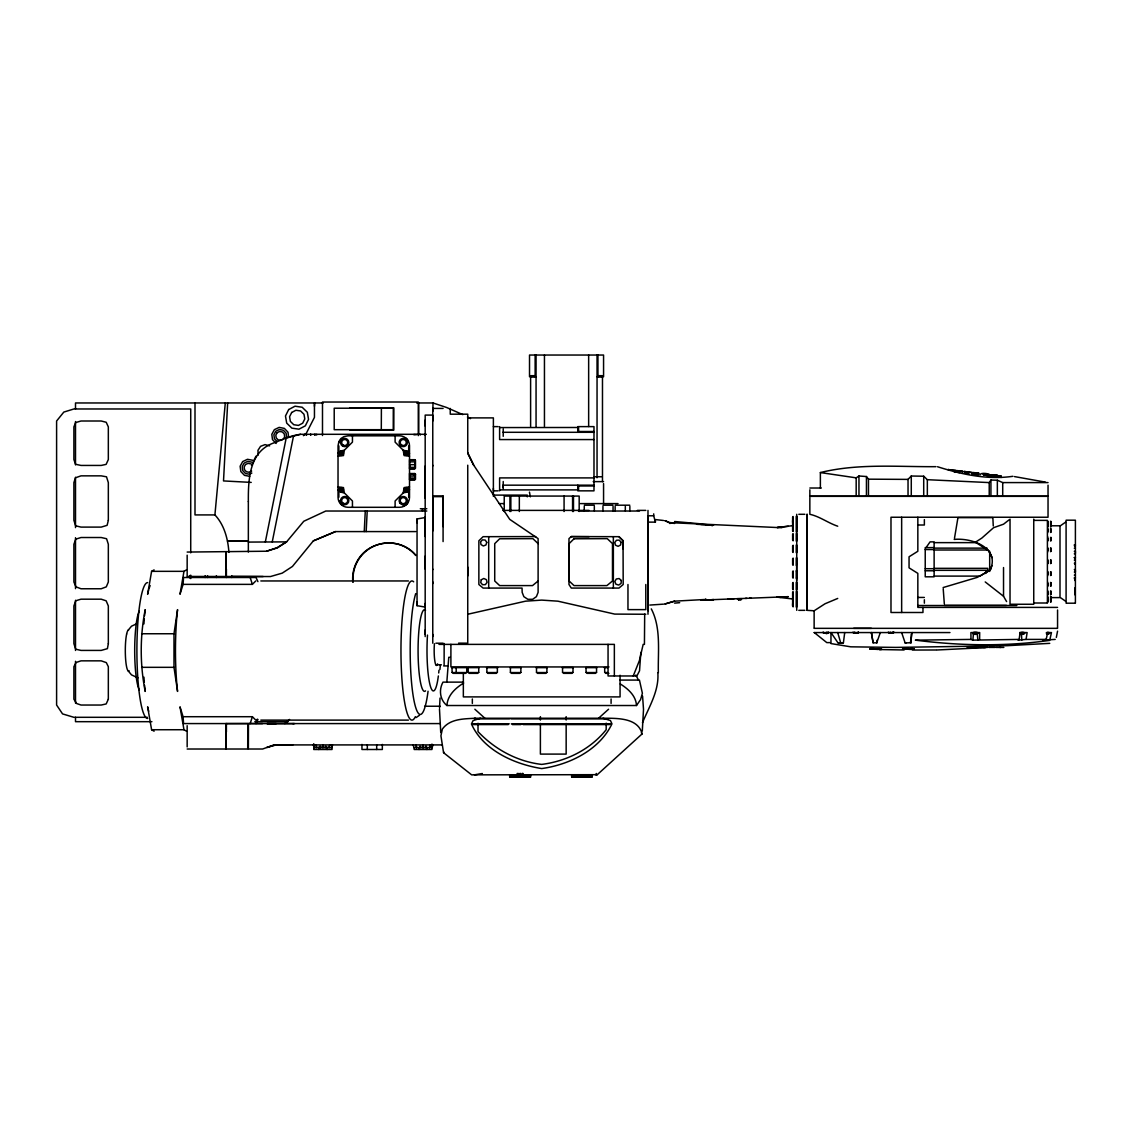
<?xml version="1.0" encoding="UTF-8"?>
<svg xmlns="http://www.w3.org/2000/svg" width="1132" height="1132" viewBox="0 0 1132 1132"><rect width="100%" height="100%" fill="white"/><g stroke="black" fill="none" stroke-linecap="round" stroke-linejoin="round"><path stroke-width="1.5" d="M424.656 517.649L417.043 518.951L417.043 537.474L417.043 605.691L424.656 606.993M417.043 605.662L417.043 601.7M425.179 634.359L425.179 629.972M425.179 606.115L425.179 607.502L425.179 603.441M425.179 569.071L425.179 556.081M425.179 536.469L425.179 517.154L425.179 518.385M425.179 498.236L425.179 466.03M425.179 426.071L425.179 420.085M432.764 636.58L432.764 634.373M432.764 583.603L432.764 569.071M432.764 465.21L432.764 531.05M432.764 421.076L432.764 408.426L443.079 408.426M443.079 526.606L443.079 496.014L432.764 496L432.764 569.665M467.742 575.976L467.742 567.047M488.699 536.681L488.699 588.074M493.382 490.099L493.382 488.345M503.216 488.642L503.216 481.496M503.216 487.835L503.216 486.251M577.829 429.679L577.829 427.486L499.608 427.571M604.686 672.394L604.686 667.852M606.186 723.15L606.186 729.701C590.38 749.441 566.58 761.256 541.704 764.411C517.31 761.581 494.797 749.37 478.015 731.626L478.015 723.263M792.626 605.493L792.626 604.7M792.626 604.446L792.626 603.639M792.626 522.446L792.626 521.654M792.626 521.399L792.626 520.593M793.122 531.446L793.122 516.489M796.702 589.63L796.702 582.188M796.702 577.844L796.702 570.641M796.702 564.019L796.603 571.547M796.702 551.482L796.702 544.973M796.702 538.874L796.702 533.469M796.702 527.144L796.702 532.012M796.702 519.291L796.702 518.569M796.702 518.343L796.702 517.154M914.359 648.707L910.255 649.443L902.572 648.721M910.736 648.678L904.369 649.358L902.982 648.551M902.572 649.244L905.119 648.41M903.393 649.075L905.374 648.41M907.015 648.905L913.92 648.707M905.374 648.933L908.331 648.339M913.92 649.216L911.331 648.395M914.359 649.216L911.557 648.395M1050.652 600.314L1050.652 599.394M1050.652 593.975L1050.652 590.904M1050.652 537.417L1050.652 540.997M1050.652 528.616L1050.652 532.479M1075.4 577.971L1074.325 578.608M1075.4 570.401L1075.4 572.056L1074.325 572.056M1075.4 553.307L1075.4 551.326L1074.31 551.326M322.988 744.913L322.988 747.601L322.931 746.356M423 746.13L423 747.601L423 744.913M647.985 614.252L647.985 510.39M262.567 723.589L248.46 723.546L248.375 749.016L262.624 749.016L274.001 744.913L441.791 744.913M648.268 610.799L648.226 515.782L653.702 515.81L655.4 522.135L648.226 522.121L648.226 515.782M653.702 515.81L653.716 513.843M655.4 522.135L655.4 519.574L663.522 520.494M796.73 514.282L796.73 610.346M806.932 514.31L806.932 610.332M807.201 514.296L807.201 610.346L814.134 610.785L825.058 603.752L837.722 598.432M381.385 408.213L381.3 429.693M880.427 648.877L869.871 648.594M881.135 648.947L870.31 648.594M873.451 648.693L877.427 649.414M877.498 648.735L870.31 649.117M880.073 649.4L881.573 648.947M979.619 639.41L979.689 632.562L970.902 632.562L970.973 639.41L972.855 640.118L1019.14 639.41L1020.088 632.562M144.571 615.751A69.576 10.995 90 0 1 145.193 609.639C139.915 636.58 139.915 664.498 145.193 691.426A69.576 10.995 90 0 1 144.571 685.313M173.988 633.75L173.988 667.328L177.568 691.426A69.576 10.995 90 0 1 177.568 609.639L173.988 633.75L141.613 633.75M644.688 614.138L644.433 644.377L643.174 644.377L639.41 660.579L633.241 675.974M432.806 411.284L433.032 402.964L416.661 402.964M439.541 708.165L440.023 698.09M364.249 531.587L365.282 511.027M366.174 531.587L367.207 511.027M227.659 402.964L223.513 480.93L251.219 482.402M314.455 406.261L314.639 402.964M642.297 731.074L643.514 709.396L642.58 696.109M658.343 672.592C657.848 651.65 661.286 628.019 651.296 608.889M186.469 569.891L183.978 571.335L180.002 594.258L183.073 584.367L183.554 577.504L256.016 577.504L257.912 581.622M640.825 652.386L639.538 670.795L636.877 675.974L608.054 675.974L608.054 644.377M669.946 523.564L670.003 522.644L664.852 520.649M712.141 525.856L712.212 524.937L709.226 524.809M446.829 682.129L448.767 657.296L450.31 657.296M248.347 501.575C248.205 478.921 249.238 450.593 275.034 442.513C283.297 439.117 291.589 435.381 300.546 434.306L426.354 434.306M228.919 552.374C227.985 538.988 224.306 524.908 214.91 514.918L225.296 402.964M670.073 523.168L665.064 520.663M972.855 640.118L973.379 634.458M439.938 669.493L440.362 665.177M972.063 472.483L963.955 471.464L972.034 472.667L971.864 474.025M980.015 475.001C979.93 471.874 992.283 473.784 989.849 475.893M988.745 476.048L987.401 475.879L987.132 474.407M991.108 474.704L1001.268 476.162L1001.113 477.52M1001.268 476.232L994.49 475.171L994.321 476.53M949.196 469.723L956.016 470.473L955.818 472.115L954.205 471.931M949.79 469.794L951.941 470.049M956.002 470.53L954.318 470.558M956.795 470.756L956.625 472.2L959.568 472.568M962.695 471.45L962.525 472.921M965.087 472.935L965.242 471.634M965.681 473.006L965.837 471.704L968.002 471.903L965.568 471.69L969.162 472.327M972.671 474.124L972.869 472.483L978.77 473.19L972.827 472.766M978.77 473.19L978.572 474.832L972.968 474.167M983.736 473.841L983.482 475.129M985.434 474.336L986.934 474.336M993.839 475.27L991.08 474.931L990.91 476.303L993.67 476.629L994.278 475.256M999.358 477.11L997.575 476.813L997.745 475.454M814.276 632.562L826.799 642.608L830.959 642.608L830.959 632.562L837.921 642.75L843.397 642.82L844.713 632.562M1019.14 639.41L1018.022 640.118L1026.073 639.41L1027.134 632.562L1019.649 632.562M954.474 538.351L957.785 518.597M877.187 640.118L876.734 642.82L880.328 632.562M1022.309 633.863L1022.422 632.661M154.094 569.891L151.603 571.335L147.627 594.258A69.576 10.995 90 0 1 148.716 589.829M329.44 746.13L329.171 747.601L329.737 744.913M126.642 634.019L126.26 636.085A20.461 3.24 -90 0 0 126.26 664.993L126.642 667.059A20.475 3.24 90 0 0 129.048 670.724M429.481 747.601L429.976 744.913M429.566 747.601L429.849 746.13M619.657 680.077L639.438 680.077L642.382 693.279L640.585 699.548L636.495 705.519L446.928 705.519C447.451 695.43 455.503 687.987 463.625 683.091M912.307 632.562L910.369 642.693L911.189 642.693L911.189 634.373M265.327 541.987L286.212 437.957L300.546 434.306M272.232 541.959L293.528 435.933M1055.208 639.41L1042.883 640.118L1046.166 639.41L1047.68 632.562M1049.902 639.41L1051.472 632.562L1046.407 632.562M1056.326 637.443L1057.557 631.132M332.497 744.913L331.803 747.601L314.059 747.601L313.366 744.913M432.905 744.913L432.198 747.601L413.916 747.601L413.208 744.913M943.112 587.55L977.241 577.391L990.16 570.273C1000.292 547.69 971.879 537.672 954.191 539.412M250.172 723.574L252.379 716.712L183.073 716.712L180.002 706.821L183.978 729.73L186.469 731.187M976.463 633.17L976.237 633.863L976.392 632.661M740.271 599.719L740.469 598.687M826.7 633.255L826.926 632.052M892.115 633.255L892.384 632.052M990.16 570.273L991.957 565.547M642.452 722.754C649.131 706.708 659.164 690.845 657.848 672.804M256.016 723.574L257.912 719.457M338.029 453.564L339.091 451.328L344.34 450.225L352.448 442.131L352.448 435.82M409.515 489.562L408.468 491.797L403.218 492.901L395.11 500.995L395.11 507.306M251.474 465.408L255.959 456.196M596.295 773.453L595.828 774.854L597.272 774.684L642.141 733.876C638.406 719.202 620.973 718.41 608.563 718.24L474.549 718.254M183.073 584.367L252.379 584.367L255.775 580.957M989.227 496.226L989.227 482.586L990.924 480.039L997.349 480.223L1002.711 482.586L1048.034 482.586M1023.767 633.863L1024.248 632.661M926.075 547.605L930.079 541.86L934.126 541.86L934.126 576.811L925.226 576.811L925.226 547.605L934.126 547.605M828.284 632.562L827.789 633.255L828.369 632.052M857.702 633.255L858.212 632.052M857.844 633.255L858.381 632.052M1024.092 633.863C1026.823 631.854 1018.46 631.571 1020.569 633.863M415.713 531.587L335.397 531.587L313.338 540.87L292.438 566.453L282.236 573.132L270.491 576.542L187.162 576.443L187.162 555.189M1049.01 633.863C1051.373 632.137 1045.444 631.67 1046.591 633.863M128.043 630.354L131.51 626.194L136.477 623.874M908.034 496.226L908.034 479.388L911.274 476.02L923.712 476.218L927.334 479.699L989.227 482.586M598.559 718.24L608.563 709.24M284.854 723.574L289.537 719.443M571.292 536.582L568.971 538.606L568.971 584.508L571.292 588.074L618.949 588.074L623.194 584.508L623.039 540.657L618.978 536.681L571.292 536.582L589.05 536.681M538.11 580.985L532.521 585.598L499.651 585.598L494.726 580.985L494.726 543.643L499.651 538.79L532.889 538.648L538.11 543.615M820.375 488.019L820.375 472.568L856.174 477.846L858.962 476.006L866.447 476.53L868.47 479.176L868.47 496.226M1009.107 519.843L1003.532 524.201L993.585 527.682L981.883 538.04L975.43 542.214L988.505 550.605L992.127 557.581M303.39 435.65L306.164 433.584L314.455 417.368L314.455 402.964M597.272 774.684L471.648 774.854L443.56 752.695L444.168 752.271M1060.627 525.616L1065.537 522.206M416.081 717.589L419.463 715.268M980.977 575.523L990.415 569.608M665.064 603.979L674.545 601.163L705.76 599.451M664.852 603.993L674.516 601.163M257.502 719.259L255.775 720.108L252.379 716.712M251.828 473.077L249.436 474.223L245.502 473.516L242.743 470.615L242.206 466.639L244.13 463.101L247.752 461.389L251.686 462.139M251.658 471.068L249.153 472.256L246.422 471.761L244.512 469.738L244.158 466.992L245.488 464.559L247.993 463.356L250.71 463.865M906.18 648.678L910.736 649.188M313.338 540.87L335.511 531.587M482.373 773.524L474.464 774.854M187.162 552.062L266.6 551.227L277.114 547.647L286.58 541.874L303.786 521.258L325.775 511.027L426.806 511.027M266.6 551.227L277.283 547.945L286.58 541.874L248.347 542.087M820.375 472.568C857.999 463.257 897.52 466.95 935.952 466.667M480.407 718.24L473.063 720.645L471.436 723.985C483.364 750.459 514.522 764.227 541.704 768.571C569.481 764.68 599.394 750.106 611.973 723.843L610.403 720.518L603.002 718.24M937.027 649.994L985.845 647.589M467.742 614.252L525.531 601.177L541.704 600.102L557.892 601.177L614.704 614.096L645.792 614.252M663.522 604.148L649.81 605.068M1012.914 476.303C987.231 480.039 961.889 474.421 937.522 466.738M788.268 526.295L777.118 527.526L670.003 522.644M1049.746 640.372C1005.145 646.683 959.964 645.834 915.364 640.146L970.973 639.41M1049.746 643.344L1007.084 645.693L895.681 647.405L850.783 646.825L830.959 643.584M674.573 603.13L679.667 602.677M517.112 773.496L517.112 776.962L523.154 776.962L523.154 773.496M475.341 718.24C463.766 718.933 449.998 718.622 442.371 729.05L440.928 735.786L443.56 752.695M901.652 632.562L905.147 642.948L911.189 642.693M509.683 774.854L530.583 774.854L530.583 776.948L512.442 776.962L509.683 776.934L509.683 774.854L530.583 774.854M509.683 776.934L530.583 776.948M571.646 776.92L592.149 776.906L592.149 774.826L571.646 774.826L571.646 776.92L592.149 776.906M700.821 600.158L709.594 599.818M709.368 599.818L713.669 599.649L712.509 599.691M727.678 599.097L733.946 598.842M745.422 598.389L746.837 598.333M709.226 599.833L713.471 599.663M751.068 598.163L749.752 597.654M905.119 648.933L911.557 648.919M517.112 776.962L517.904 776.962L517.904 773.481M936.178 649.994L912.194 650.051M535.705 536.582L483.095 536.681L478.864 540.785L478.864 584.508L483.109 588.074L522.05 588.074L522.163 592.361L523.847 596.663L527.837 599.295L532.634 599.295L536.398 596.663L538.11 592.361L538.11 538.606L509.754 519.376L473.728 465.21L467.742 452.673M992.891 517.649L957.969 517.649M792.075 598.899L776.849 597.116M798.81 610.346L804.852 610.332M530.724 375.697L535.054 375.697M598.036 375.697L602.365 375.697M530.724 376.616L535.054 376.616M598.036 376.616L602.365 376.616M536.059 376.715L529.521 376.715L529.521 355.038L603.568 355.038L603.568 376.715L597.045 376.715M323.214 402.964L75.504 402.964L75.504 408.977M349.859 407.86L393.823 407.86L393.823 430.061L349.859 430.061M467.742 417.892L493.382 417.892L493.382 496.382M493.382 426.623L498.137 426.623M577.829 431.504L593.989 431.504M502.905 432.297L593.989 432.297M593.989 439.57L499.608 439.57L499.608 426.623M395.11 435.82L395.11 442.131L403.218 450.225L408.468 451.328L409.515 453.564M338.029 456.224L343.463 455.559L344.34 450.225M409.515 456.224L404.096 455.559L403.218 450.225M409.572 459.946L414.85 459.946M409.572 461.842L414.85 461.842M409.572 464.672L414.85 464.672M409.572 467.346L414.85 467.346M409.572 468.606L414.85 468.606M409.572 473.728L414.85 473.728M413.859 474.549L415.472 474.435M409.572 475.03L414.85 475.03M593.932 476.77L601.361 476.77M409.572 476.954L414.85 476.954M593.989 477.902L499.608 477.902L499.608 490.849M409.572 478.779L414.85 478.779M908.034 479.388L868.47 479.176M409.572 479.643L414.85 479.643M593.21 481.624L603.568 481.624M502.905 485.175L593.989 485.175M577.829 485.968L593.989 485.968M338.029 486.902L343.463 487.581L344.34 492.901L352.448 500.995L352.448 507.306M409.515 486.902L404.096 487.581L403.218 492.901M809.847 488.019L821.323 488.019M499.608 489.887L577.829 489.887M493.382 490.849L498.137 490.849M344.34 492.901L339.091 491.797L338.029 489.562M494.047 495.108L527.271 495.108L527.271 496.835M809.847 496.226L1048.034 496.226M809.847 496.34L1048.034 496.34M432.806 496.637L443.107 496.637M499.283 503.599L503.952 503.599M580.32 503.599L618.03 503.599M584.353 505.197L594.243 505.197M603.059 505.197L612.95 505.197M615.228 505.197L629.774 505.197M420.297 508.735L426.806 508.735M502.792 510.39L589.05 510.39M637.401 510.39L645.792 510.39M578.452 511.027L639.467 511.027M214.91 514.918L195.001 514.918L195.001 402.964M1066.938 520.182L1074.551 520.182M1034.294 520.38L1046.831 520.38M917.84 525.007L924.363 525.007L924.363 519.63M1051.288 525.786L1059.326 525.786M248.092 541.138L227.49 541.138L248.092 541.195M934.126 542.638L976.619 542.638M1074.31 544.775L1075.4 544.775M934.126 548.129L987.062 548.129M1074.31 548.228L1075.4 548.228M925.226 549.558L934.126 549.558M934.126 550.01L987.769 550.01M1074.31 553.817L1075.4 553.803M1074.325 560.142L1075.4 560.142M1074.325 563.241L1075.4 563.241M1074.876 563.538L1074.876 564.302M934.126 568.335L987.769 568.335L987.769 571.377M925.226 568.703L934.126 568.703M934.126 570.33L987.769 570.33M925.226 570.783L934.126 570.783M151.603 571.335L183.978 571.335M1074.325 575.155L1075.4 575.155M934.126 576.103L980.1 576.103M1074.325 577.645L1075.4 577.645M1074.876 578.933L1074.876 580.518M260.827 580.957L408.426 580.957M1074.876 587.848L1074.876 589.065M1074.876 589.701L1074.876 591.682M1074.876 592.899L1074.876 594.809M917.84 597.441L924.363 597.441M1051.288 597.597L1059.326 597.597M737.243 598.687L741.701 598.687L741.262 599.719L737.314 598.687M1034.294 603.002L1046.831 603.002M1066.938 603.2L1074.551 603.2M1011.187 604.262L1033.162 604.262M944.428 605.394L1006.433 605.394M917.84 605.521L1016.861 605.521M917.84 517.239L917.84 551.27L909.053 556.788L909.053 567.84L917.84 573.372L917.84 607.403L1057.557 607.403M853.684 628.345L871.371 628.345M814.134 628.345L1057.557 628.345M814.134 632.562L949.96 632.562M1020.257 633.17L1024.644 633.17M1046.562 633.17L1049.576 633.17M826.827 633.722L824.719 633.043M1046.647 634.33L1047.892 633.481M1026.073 639.41L1046.166 639.41M873.112 642.806L871.371 632.562L873.112 642.806L877.059 642.82M905.147 642.948L905.954 642.948M435.891 643.202L443.079 643.202M438.975 644.377L614.351 644.377L614.351 675.974M967.153 647.419L971.313 647.419M972.756 647.419L978.699 647.419M979.505 647.419L987.67 647.419M988.929 647.419L994.872 647.419M995.679 647.419L1003.843 647.419M983.609 647.419L984.599 647.419M999.782 647.419L1000.773 647.419M436.131 664.795L441.395 664.795M443.631 665.927L448.159 665.927M609.002 666.946L450.904 666.946L450.904 644.377M141.613 667.328L173.988 667.328M451.71 667.639L467.12 667.639M467.827 667.639L479.091 667.639M486.519 667.639L497.74 667.639M510.051 667.639L521.229 667.639M536.144 667.639L547.265 667.639M562.18 667.639L573.358 667.639M585.683 667.639L596.904 667.639M604.318 667.639L607.629 667.639M452.064 672.564L466.766 672.564M468.195 672.564L478.737 672.564M486.873 672.564L497.373 672.564M510.405 672.564L520.876 672.564M536.497 672.564L546.912 672.564M562.547 672.564L573.004 672.564M586.036 672.564L596.55 672.564M604.686 672.564L607.629 672.564M453.069 673.342L465.761 673.342M469.186 673.342L477.732 673.342M487.864 673.342L496.382 673.342M511.395 673.342L519.885 673.342M537.488 673.342L545.935 673.342M563.524 673.342L572.028 673.342M587.027 673.342L595.559 673.342M605.677 673.342L608.931 673.342M463.441 682.129L442.994 682.129C438.678 689.869 439.853 699.802 446.928 705.519M440.164 706.227L424.627 706.241M147.344 717.306L73.891 717.306L62.557 713.91L56.6 705.038L56.6 421.005L63.817 412.076L73.891 408.977L190.728 408.977L190.728 552.855M474.549 718.891L509.598 718.891M510.985 718.891L608.068 718.891M260.827 720.108L408.426 720.108M151.9 721.678L75.504 721.678L75.504 717.306M254.799 721.678L288.052 721.678M440.164 723.589L183.554 723.574L183.073 716.712M293.443 723.603L266.897 723.589L276.279 723.603M472.115 723.815L509.244 723.815M511.339 723.815L521.88 723.815M522.206 723.815L537.332 723.815M537.573 723.815L548.921 723.815M549.36 723.815L570.231 723.815M570.938 723.815L610.657 723.815M473.119 724.579L508.254 724.579M512.343 724.579L520.89 724.579M523.196 724.579L565.264 724.579M567.245 724.579L609.667 724.579M148.716 711.236A69.576 10.995 -90 0 1 147.627 706.821L151.603 729.73L183.978 729.73M289.184 744.898L276.279 744.884L266.897 747.46L274.751 744.998L292.891 744.898M187.162 749.016L247.71 749.016L247.795 723.56L225.848 723.603L225.848 749.016M798.81 514.296L804.852 514.296M792.075 525.743L777.118 527.526L781.887 527.71M1074.325 569.566L1075.4 569.566M232.202 576.457L263.148 576.528M292.891 723.603L294.773 723.603M458.587 643.146L467.742 643.188L467.742 465.21M523.154 776.962L520.013 776.948L520.013 773.467M873.451 649.216L875.008 648.721M869.871 649.117L881.573 649.471M904.043 649.98L879.408 649.527M908.331 648.862L911.331 648.919M880.116 649.471L876.409 648.749M843.397 642.82L837.921 642.75M700.807 524.484L705.802 524.682M705.859 524.682L709.722 524.838M697.298 524.342L713.669 524.993M781.023 597.413L777.09 597.116L788.254 596.677L705.958 599.946L705.788 599.04M674.573 521.512L700.779 523.847M997.051 475.369L996.882 476.742M951.941 469.992L949.522 469.78L951.941 470.247M949.196 469.653L947.909 469.539L954.375 470.558M956.809 470.558L962.724 471.266M956.781 470.855L962.681 471.563M982.817 473.954L985.448 474.266M987.557 474.52L990.274 474.846M984.302 475.242L984.472 473.869M969.006 473.685L965.568 473.119M1014.456 476.586L1045.43 482.119M249.719 476.317L244.498 475.369L240.833 471.535L240.125 466.243L242.673 461.573L247.484 459.295L252.705 460.285M670.116 522.659L674.545 523.479M269.642 445.867L265.03 444.621L260.558 446.333L257.954 450.338L258.195 455.106M433.032 402.964L446.645 407.506L462.804 414.623M638.476 680.077L635.844 675.054M837.722 526.21C827.987 522.956 819.724 516.461 809.847 514.296L809.847 497.486M137.92 677.87L131.51 674.884L128.043 670.724M154.094 731.187L151.603 729.73M467.431 417.043L470.516 418.642M620.265 683.954C628.048 688.78 635.986 695.727 636.495 705.519M1060.627 597.767L1065.537 601.177M985.222 581.933L1003.532 596.281L1006.603 601.587M474.86 709.24L484.864 718.24M623.039 540.714L618.978 536.681M277.184 441.622L274.411 438.721L273.887 434.73L275.812 431.207L279.434 429.495L283.368 430.245L286.099 433.146L286.594 437.094M276.166 443.475L272.501 439.626L271.807 434.348L274.354 429.665L279.165 427.387L284.373 428.391L287.995 432.24L288.674 437.49M641.335 732.8L642.141 733.876M889.016 633.255L888.337 632.052M853.585 633.255L853.089 632.052M467.742 453.437L473.728 465.365M444.126 664.795L444.154 643.485M738.672 599.719L738.474 598.687M974.199 633.17L974.426 633.863L974.199 632.661M250.172 577.504L252.379 584.367M837.722 632.562L840.68 642.82M529.465 492.109L530.342 496.835M890.36 633.255L890.191 632.052M854.943 633.255L854.688 632.052M416.052 744.913L416.548 747.601M416.364 746.13L416.647 747.601M316.352 746.13L316.62 747.601L316.21 744.913M189.695 575.551L190.176 578.353M977.864 640.118L977.341 634.458M943.211 588.782L944.329 603.95M1021.446 634.458L1021.814 640.118M439.499 709.212L440.744 732.574M992.906 518.569L993.259 525.998M623.039 540.629L623.194 549.006M648.226 522.121L648.254 525.262M796.631 577.561L796.631 580.461M648.098 562.321L648.268 605.068M1050.652 594.767L1050.652 593.734M1048.26 526.267L1048.26 524.003M793.122 540.855L793.122 533.625M589.107 774.854L589.107 776.934M581.834 774.854L581.834 776.934M574.603 774.854L574.603 776.934M417.043 518.951L417.043 522.814M322.875 746.13L322.875 747.601M1075.4 520.182L1075.4 603.2M1066.089 520.182L1066.089 603.2M1060.005 525.786L1060.005 597.597M1057.557 610.007L1057.557 627.836M1051.104 521.555L1051.104 526.635M1051.104 528.913L1051.104 532.097M1051.104 537.445L1051.104 540.629M1051.104 548.199L1051.104 551.355M1051.104 560.114L1051.104 563.269M1051.104 572.028L1051.104 575.183M1051.104 582.754L1051.104 585.923M1051.104 591.272L1051.104 594.456M1051.104 596.748L1051.104 601.828M1050.652 521.187L1050.652 527.003M1050.652 547.831L1050.652 551.723M1050.652 559.76L1050.652 563.623M1050.652 571.66L1050.652 575.551M1050.652 582.386L1050.652 586.249M1050.652 596.38L1050.652 602.196M1048.84 632.661L1048.43 633.863L1048.642 632.661M1048.26 521.838L1048.26 523.38M1048.26 529.451L1048.26 531.092M1048.26 538.676L1048.26 540.219M1048.26 548.666L1048.26 550.279M1048.26 561.246L1048.26 562.83M1048.26 572.438L1048.26 574.009M1048.26 583.815L1048.26 585.442M1048.26 592.291L1048.26 594.187M1048.26 597.724L1048.26 599.663M1048.26 600.002L1048.26 600.894M1048.034 485.189L1048.034 495.561M1048.034 497.486L1048.034 517.239L890.983 517.239L890.983 612.497L922.962 612.497L922.962 607.403M1047.765 521.045L1047.765 527.13M1047.765 528.418L1047.765 532.606M1047.765 536.95L1047.765 541.124M1047.765 547.704L1047.765 551.864M1047.765 559.618L1047.765 563.764M1047.765 571.519L1047.765 575.679M1047.765 582.258L1047.765 586.433M1047.765 590.777L1047.765 594.965M1047.765 596.253L1047.765 602.323M1047.581 633.481L1047.496 634.33M1047.397 520.38L1047.397 603.002M1046.647 633.481L1046.775 634.33M1033.742 519.121L1033.742 604.262M1022.988 633.481L1022.988 634.33L1020.682 634.33L1020.682 633.481M1022.819 633.481L1022.819 634.33M1022.479 633.481L1022.479 634.33M1022.083 633.481L1022.083 634.33M1021.588 633.481L1021.588 634.33M1021.191 633.481L1021.191 634.33M1020.852 633.481L1020.852 634.33M1010.027 519.121L1010.027 604.262M1003.532 567.557L1003.532 596.281M1002.711 482.586L1002.711 496.226M997.349 480.223L997.349 496.226M990.924 480.039L990.924 496.226M989.679 551.256L989.679 571.476M985.746 572.127L985.746 573.415M985.463 572.368L985.463 573.415M976.407 633.481L976.421 634.33L974.228 634.33L974.228 633.481M975.784 633.481L975.77 634.33M974.864 633.481L974.893 634.33M927.334 479.699L927.334 496.226M924.363 599.748L924.363 603.186M923.712 476.218L923.712 496.226M911.274 476.02L911.274 496.226M901.652 517.239L901.652 612.497M893.756 632.052L893.275 633.255L893.629 632.052M892.2 633.043L889.95 633.043M866.447 476.53L866.447 496.226M858.962 476.006L858.962 496.226M856.768 633.043L854.533 633.043M856.174 477.846L856.174 496.226M814.134 610.785L814.134 627.836M809.847 489.816L809.847 495.561M796.702 516.249L796.702 517.366M796.702 518.201L796.702 527.201M796.702 538.761L796.702 541.181M796.702 551.284L796.702 552.741M796.702 557.821L796.702 564.203M796.702 591.371L796.702 607.134M796.291 516.249L796.291 532.012M796.291 533.384L796.291 541.181M796.291 544.973L796.291 552.741M796.291 557.821L796.291 565.561M796.291 570.641L796.291 578.41M796.291 582.188L796.291 589.998M796.291 591.371L796.291 607.134M793.122 545.228L793.122 552.458M793.122 558.076L793.122 565.307M793.122 570.882L793.122 578.169M793.122 582.442L793.122 589.758M793.122 591.612L793.122 606.894M792.626 517.183L792.626 531.078M792.626 534.318L792.626 540.247M792.626 545.907L792.626 551.808M792.626 558.755L792.626 564.627M792.626 571.561L792.626 577.476M792.626 583.136L792.626 589.065M792.626 592.305L792.626 606.2M740.385 599.535L738.559 600.116L738.644 598.687M645.792 584.508L645.792 609.624L627.963 609.624L627.963 584.508M629.859 506.358L629.859 510.857M625.317 506.358L625.317 510.857M620.067 675.252L620.067 696.902L463.342 696.902L463.342 673.526M615.143 506.358L615.143 510.857M613.36 536.681L613.36 588.074M613.049 506.358L613.049 510.857M611.082 698.982L611.082 703.439M603.568 483.59L603.568 503.599M602.96 506.358L602.96 510.857M602.479 376.715L602.479 481.624M597.951 355.038L597.951 376.715M597.045 355.038L597.045 477.761M596.55 667.852L596.55 672.394M594.328 506.358L594.328 510.857M588.654 355.038L588.654 426.509M586.036 667.852L586.036 672.394M584.254 506.358L584.254 510.857M579.174 511.523L579.174 496.071L504.235 496.071L504.235 511.523M578.579 427.67L578.579 431.419M578.579 486.053L578.579 489.802M578.042 428.603L578.042 430.5M578.042 486.972L578.042 488.868M577.829 432.297L577.829 426.623L593.989 426.623L593.989 490.849L577.829 490.849L577.829 485.175M573.485 496.071L573.485 511.523M573.004 667.852L573.004 672.394M572.566 496.071L572.566 511.523M566.156 716.641L566.156 720.051M566.156 723.447L566.156 754.096L540.389 754.096L540.389 723.447M564.076 496.071L564.076 511.523M562.547 667.852L562.547 672.394M546.912 667.852L546.912 672.394M544.45 355.038L544.45 426.509M540.389 716.641L540.389 720.051M536.497 667.852L536.497 672.394M536.059 355.038L536.059 426.509M535.139 355.038L535.139 376.715M530.611 376.715L530.611 426.509M527.809 774.727L527.809 776.807M527.229 774.882L527.229 776.962M522.347 773.425L522.347 776.906M522.177 773.481L522.177 776.962M520.876 667.852L520.876 672.394M520.536 774.656L520.536 776.736M520.253 773.411L520.253 776.877M519.715 774.868L519.715 776.948M519.333 496.071L519.333 511.523M518.074 773.425L518.074 776.892M513.022 774.712L513.022 776.793M512.442 774.882L512.442 776.962M510.843 496.071L510.843 511.523M510.405 667.852L510.405 672.394M509.924 496.071L509.924 511.523M503.216 428.901L503.216 436.315M497.373 667.852L497.373 672.394M486.873 667.852L486.873 672.394M478.737 667.852L478.737 672.394M472.341 698.982L472.341 703.439M468.195 667.852L468.195 672.394M467.742 453.168L467.742 414.185L450.253 414.185L450.253 408.426M466.766 667.852L466.766 672.394M456.196 667.852L456.196 672.394M452.064 667.852L452.064 672.394M443.079 496.014L443.079 541.577M432.764 466.03L432.764 415.09L425.179 415.09L425.179 636.58M432.764 581.848L432.764 643.202M431.957 744.078L431.957 749.497L414.171 749.497L414.171 747.615M426.877 747.615L426.877 749.497M426.396 746.356L426.396 747.601M425.434 746.356L425.406 747.601M424.599 434.306L424.542 435.028M423.043 746.37L423.085 747.601M422.477 508.735L422.477 511.027M420.722 746.356L420.694 747.601M420.312 434.306L420.227 435.028M419.731 746.356L419.731 747.601M419.024 747.615L419.024 749.497M418.769 402.964L418.769 434.235M418.274 435.636L418.274 402.044L397.19 402.002L322.493 402.044L322.493 435.523M415.982 434.306L415.925 435.028M415.472 460.314L415.472 468.238M415.472 473.983L415.472 479.402M414.171 434.306L414.171 435.028M413.859 474.435L413.859 475.171M408.694 445.909L408.694 449.885M408.694 493.255L408.694 497.217M382.333 744.432L382.333 749.497L361.957 749.497L361.957 744.432M376.687 744.913L376.687 749.497M367.32 744.913L367.32 749.497M338.864 445.909L338.864 449.885M338.864 493.255L338.864 497.217M332.03 744.913L332.03 749.497L313.748 749.497L313.748 743.696M327.134 747.162L327.134 749.497M326.115 746.356L326.115 747.601M325.195 746.356L325.167 747.601M319.705 746.356L319.705 747.601M318.743 747.162L318.743 749.497M316.663 434.306L316.663 435.028M315.007 434.306L315.007 435.028M314.838 434.306L314.838 435.028M310.833 434.306L310.833 435.028M310.593 434.306L310.593 435.028M306.588 434.306L306.588 435.028M306.418 434.306L306.418 435.028M304.763 434.306L304.763 435.028M248.347 501.518L248.347 552.062M231.706 575.735L231.706 577.504M226.386 569.099L226.386 577.504M226.386 723.574L226.386 731.965M225.848 552.062L225.848 576.443L225.763 552.062M225.763 723.603L225.763 749.016M216.396 575.735L216.396 577.504M207.595 575.735L207.595 577.504M205.147 575.735L205.147 577.504M190.728 575.141L190.728 578.565M187.162 725.683L187.162 746.922M75.504 421.543L75.504 464.884M75.504 477.28L75.504 527.611M75.504 537.714L75.504 588.64M75.504 600.271L75.504 650.461M75.504 661.3L75.504 703.099M405.185 437.843A5.066 5.066 0 0 1 407.93 440.574M408.312 500.627A5.066 5.066 0 0 1 403.247 505.679M339.642 442.513A5.066 5.066 0 0 1 340.025 440.574M342.755 505.297A5.066 5.066 0 0 1 341.114 504.207M340.025 502.566A5.066 5.066 0 0 1 339.642 500.627M353.17 582.06A35.715 35.715 0 0 1 415.939 555.557C403.233 539.299 377.494 539.143 363.075 553.265A36.182 36.182 0 0 0 352.802 582.089M415.359 716.697A69.576 10.995 90 0 1 400.997 655.994A69.576 10.995 90 0 1 413.675 581.82M438.961 670.271A40.398 6.396 -90 0 1 438.707 672.988M438.353 675.96A40.398 6.396 -90 0 1 430.118 685.256A40.398 6.396 -90 0 1 427.486 635.08M437.589 663.861A14.957 2.363 -90 0 1 434.844 661.102A14.957 2.363 -90 0 1 434.419 643.74M144.288 682.115A69.576 10.995 90 0 1 143.934 677.162M143.934 623.916A69.576 10.995 90 0 1 144.288 618.949M149.099 588.541A69.576 10.995 90 0 1 150.146 585.584M147.641 718.466A67.934 10.74 -90 0 1 136.901 650.532A67.934 10.74 -90 0 1 147.641 582.598M428.066 691.227A63.845 10.089 90 0 1 412.402 690.463A63.845 10.089 90 0 1 415.699 593.649M425.547 690.831A40.809 6.452 -90 0 1 418.076 650.546A40.809 6.452 -90 0 1 425.547 610.233M126.642 634.005A20.461 3.24 -90 0 1 128.553 630.085M139.208 689.841A41.332 6.537 -90 0 1 134.694 650.532A41.332 6.537 -90 0 1 139.208 611.238M994.023 477.265A219.877 74.288 -79.4 0 1 996.825 477.096M984.302 475.171A219.042 73.17 -85.5 0 1 986.991 475.497M994.321 474.973A226.117 74.231 -80.9 0 1 997.051 475.313M984.444 474.223A225.24 72.66 -86.8 0 1 987.076 475.072M393.299 408.213L393.243 429.693L334.209 429.693L334.209 408.213L393.299 408.213M621.284 580.49L621.1 583.39L618.723 585.06L615.935 584.225L614.846 581.537L616.275 579.004L619.133 578.537L621.284 580.49M621.072 542.228L620.577 544.987L618.114 546.317L615.539 545.228L614.789 542.525L616.431 540.261L619.218 540.12L621.072 542.228M108.332 643.655L107.413 648.65L101.201 650.419L81.023 650.419L75.703 649.202L73.891 643.655L73.891 605.945L75.759 600.752L81.023 599.182L101.201 599.182L106.153 600.823L108.332 605.945L108.332 643.655M481.256 579.796L480.732 582.584L482.572 584.735L485.402 584.621L487.085 582.343L486.35 579.612L483.76 578.48L481.256 579.796M340.067 452.772C341.015 457.951 344.397 449.772 340.067 452.772M340.322 452.871C341.072 457.003 343.774 450.479 340.322 452.871M340.322 489.293C341.072 493.439 343.774 486.902 340.322 489.293M342.6 489.703C339.741 494.118 339.756 485.274 342.6 489.703M405.058 452.772C406.006 457.951 409.388 449.772 405.058 452.772M407.322 453.267C405.044 456.804 405.044 449.744 407.322 453.267M405.058 489.194C406.006 494.373 409.388 486.208 405.058 489.194M405.298 489.293C406.063 493.439 408.765 486.902 405.298 489.293M338.864 441.65L338.029 445.824L338.029 497.302C338.015 502.834 342.501 507.334 348.033 507.306L399.511 507.306C405.058 507.334 409.543 502.834 409.515 497.302L409.515 445.824C409.543 440.291 405.058 435.792 399.511 435.82L348.033 435.82L343.873 436.655L340.817 438.593L338.864 441.65M108.332 520.338L107.116 525.333L101.201 527.102L81.023 527.102L75.66 525.814L73.891 520.338L73.891 482.614L75.462 477.775L81.023 475.85L101.201 475.85L106.507 476.813L108.332 482.614L108.332 520.338M486.76 542.37L485.925 544.987L483.35 545.964L480.987 544.563L480.605 541.846L482.487 539.851L485.232 540.077L486.76 542.37M75.802 539.143L73.891 544.28L73.891 581.99L75.957 586.857L81.023 588.767L101.201 588.767L106.295 586.857L108.332 581.99L108.332 544.28L106.578 538.733L101.201 537.516L81.023 537.516L75.802 539.143M75.646 422.561L73.891 426.877L73.891 459.564L75.547 464.276L81.023 465.436L101.201 465.436L106.125 464.375L108.332 459.564L108.332 426.877L106.21 422.264L101.201 421.005L81.023 421.005L75.646 422.561M108.332 699.208L106.182 703.948L101.201 705.038L81.023 705.038L76.665 703.538L73.891 699.208L73.891 666.677L76.113 662.461L81.023 660.847L101.201 660.847L106.309 662.602L108.332 666.677L108.332 699.208M288.674 409.543L285.476 415.996L286.693 423.099L291.844 428.137L298.961 429.184L305.343 425.83L308.541 419.378L307.338 412.289L302.187 407.251L295.056 406.204L288.674 409.543M291.688 412.473L289.58 416.718L290.372 421.401L293.768 424.726L298.466 425.406L302.668 423.212L304.777 418.953L303.984 414.27L300.588 410.958L295.891 410.265L291.688 412.473M277.156 432.65L275.826 435.098L276.194 437.843L278.104 439.853L280.821 440.362L283.325 439.174L284.656 436.74L284.302 433.981L282.392 431.971L279.661 431.462L277.156 432.65M977.977 633.17L977.454 633.863C980.383 631.642 970.28 631.628 973.18 633.863L972.685 633.17L977.977 633.17M574.023 538.79L569.099 543.643L569.099 580.985L574.023 585.598L606.894 585.598L612.483 580.985L612.483 543.615L607.261 538.648L574.023 538.79M580.093 776.877L579.343 776.934L584.466 776.934L580.093 776.877M414.85 459.705L409.572 459.705L409.572 468.846L414.85 468.846L414.85 459.705M414.85 473.558L409.572 473.558L409.572 479.812L414.85 479.812L414.85 473.558M1075.4 545.737L1074.31 545.737L1075.4 545.723M1075.4 557.652L1074.31 557.652L1075.4 557.652M823.657 633.255L823.134 632.052L823.714 633.255M320.653 747.601L320.653 746.356L320.639 747.601M399.978 445.032A4.132 4.132 0 0 0 407.067 444.098A4.132 4.132 0 0 0 402.709 438.424A4.132 4.132 0 0 0 399.978 445.032M401.733 445.145A3.042 3.042 0 0 0 406.289 442.513A3.042 3.042 0 0 0 401.733 439.881A3.042 3.042 0 0 0 401.733 445.145M399.978 503.146A4.132 4.132 0 0 0 407.067 502.212A4.132 4.132 0 0 0 402.709 496.523A4.132 4.132 0 0 0 399.978 503.146M400.841 502.481A3.042 3.042 0 0 0 406.063 501.787A3.042 3.042 0 0 0 402.851 497.613A3.042 3.042 0 0 0 400.841 502.481M342.628 446.093A4.132 4.132 0 0 0 348.826 442.513A4.132 4.132 0 0 0 342.628 438.933A4.132 4.132 0 0 0 342.628 446.093M343.18 445.145A3.042 3.042 0 0 0 347.736 442.513A3.042 3.042 0 0 0 343.18 439.881A3.042 3.042 0 0 0 343.18 445.145M342.628 504.207A4.132 4.132 0 0 0 348.826 500.627A4.132 4.132 0 0 0 342.628 497.047A4.132 4.132 0 0 0 342.628 504.207M343.18 503.259A3.042 3.042 0 0 0 347.736 500.627A3.042 3.042 0 0 0 343.18 497.995A3.042 3.042 0 0 0 343.18 503.259M404.619 490.977A2.094 2.094 0 0 0 408.199 490.496A2.094 2.094 0 0 0 406.006 487.623A2.094 2.094 0 0 0 404.619 490.977M405.511 491.033A1.542 1.542 0 0 0 407.817 489.703A1.542 1.542 0 0 0 405.511 488.373A1.542 1.542 0 0 0 405.511 491.033M404.619 454.54A2.094 2.094 0 0 0 408.199 454.073A2.094 2.094 0 0 0 406.006 451.201A2.094 2.094 0 0 0 404.619 454.54M405.058 454.215A1.542 1.542 0 0 0 407.69 453.861A1.542 1.542 0 0 0 406.077 451.753A1.542 1.542 0 0 0 405.058 454.215M340.237 491.514A2.094 2.094 0 0 0 343.378 489.703A2.094 2.094 0 0 0 340.237 487.892A2.094 2.094 0 0 0 340.237 491.514M340.52 491.033A1.542 1.542 0 0 0 342.826 489.703A1.542 1.542 0 0 0 340.52 488.373A1.542 1.542 0 0 0 340.52 491.033M339.628 454.54A2.094 2.094 0 0 0 343.222 454.073A2.094 2.094 0 0 0 341.015 451.201A2.094 2.094 0 0 0 339.628 454.54M340.067 454.215A1.542 1.542 0 0 0 342.713 453.861A1.542 1.542 0 0 0 341.086 451.753A1.542 1.542 0 0 0 340.067 454.215"/></g></svg>
